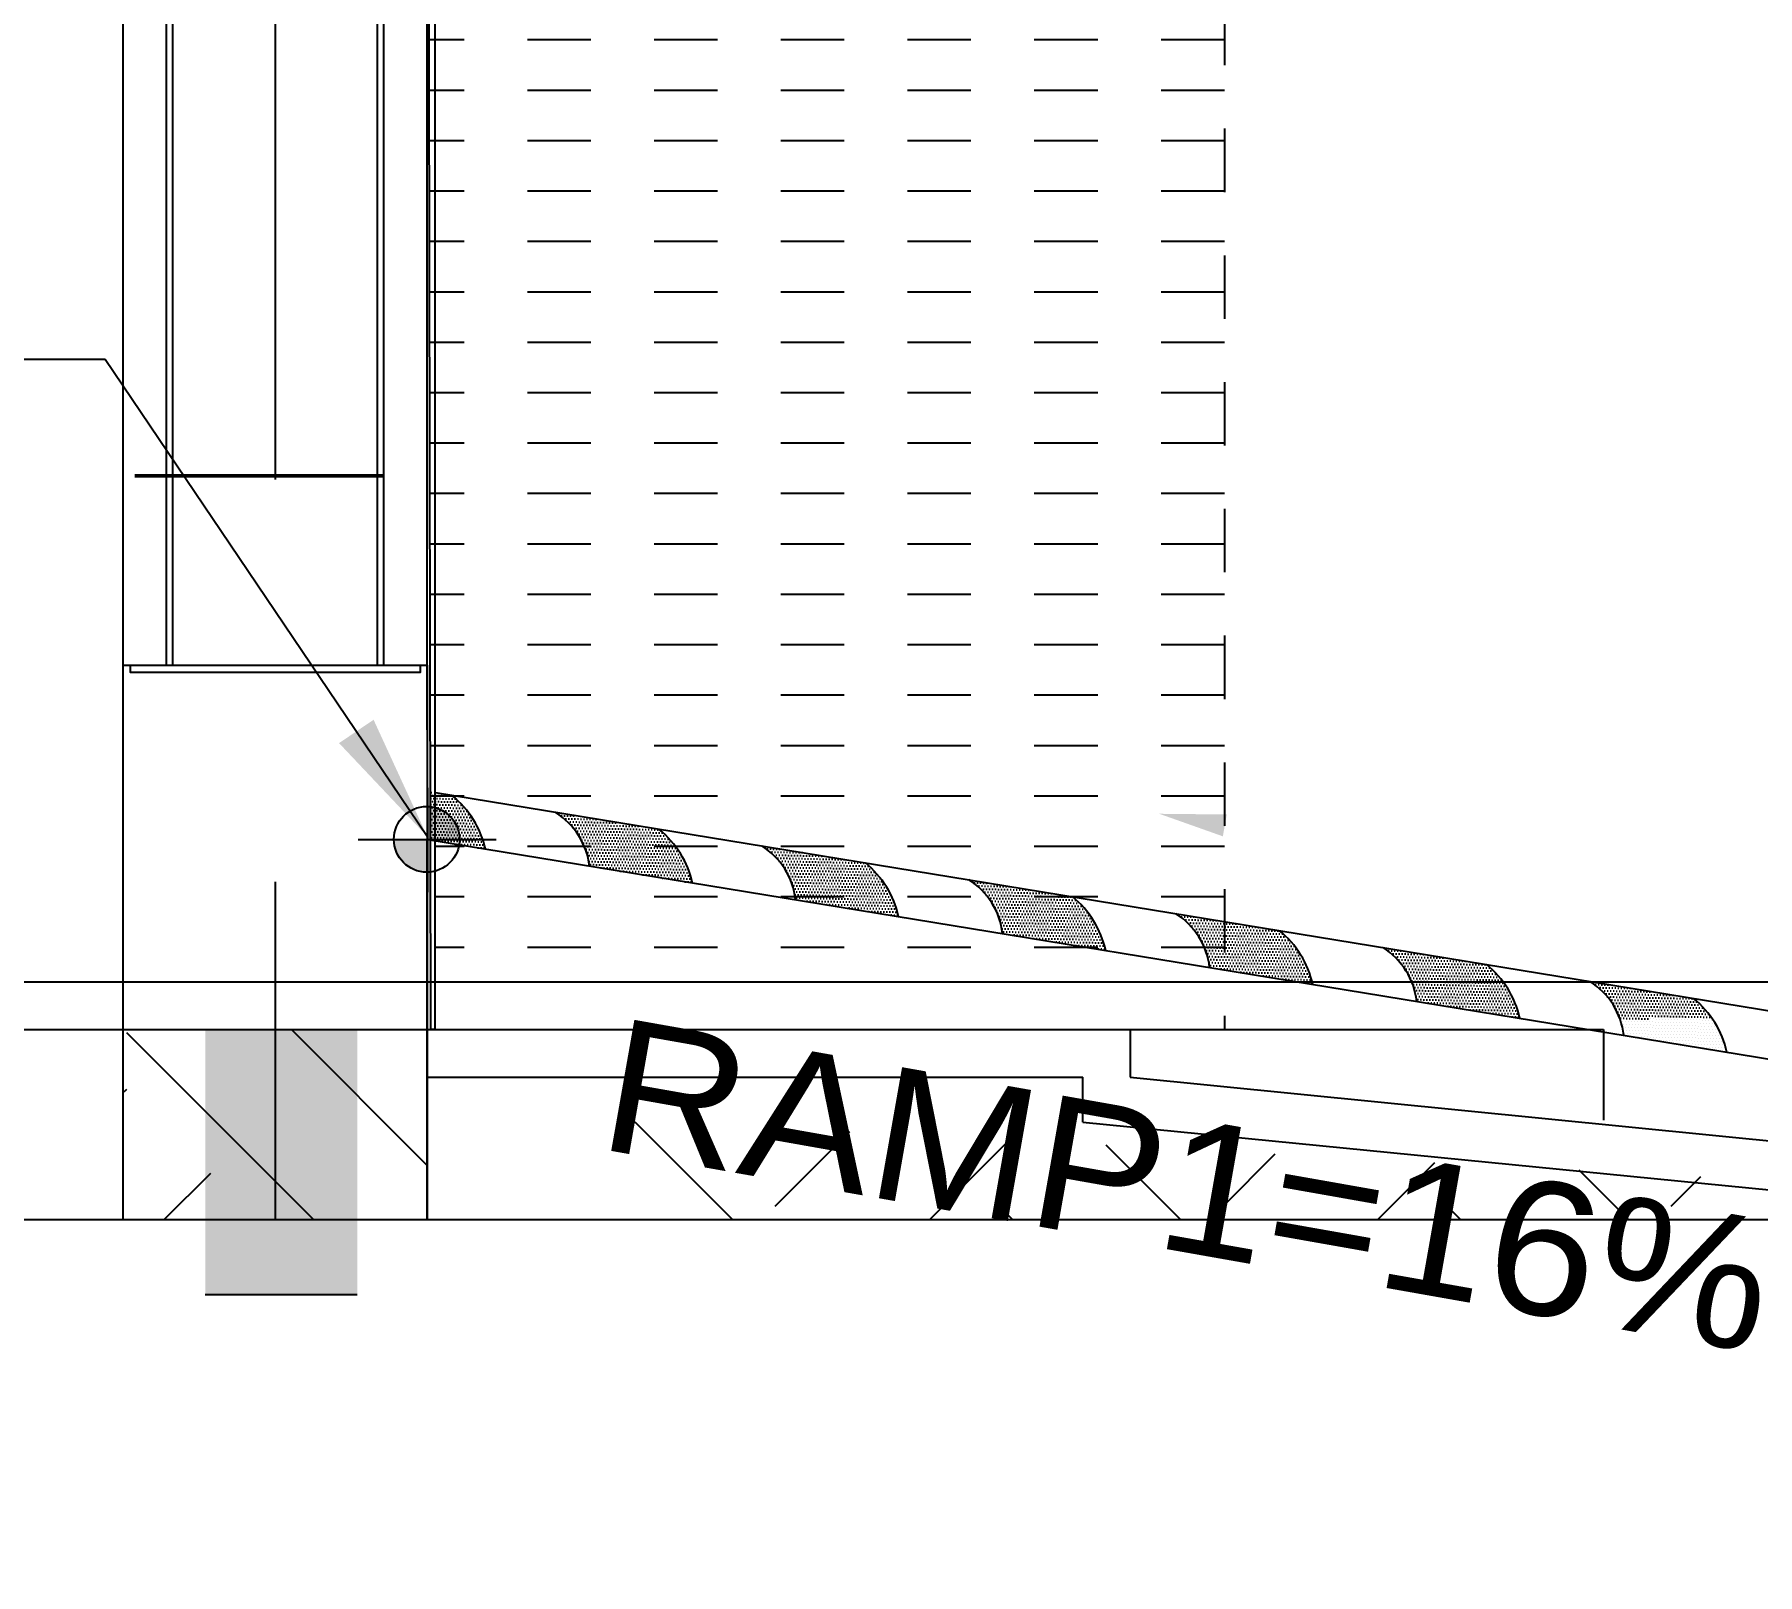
# Model space of a CAD drawing. Header units: millimetres. Extents: x 2148 to 2681, y 758 to 986.
# Drawn here: x 2238.176 to 2240.895, y 783.967 to 786.397 of the extents above; entities that cross this region are included whole.
import ezdxf

# ---------------------------------------------------------------- set-up
doc = ezdxf.new("R2010")
doc.units = ezdxf.units.MM
doc.linetypes.add('CENTER2', pattern=[28.575, 19.05, -3.175, 3.175, -3.175])
doc.linetypes.add('HIDDEN', pattern=[0.375, 0.25, -0.125])
for name, color, linetype in [('0.4', 121, 'Continuous'), ('4CO', 4, 'Continuous'), ('D', 1, 'Continuous'), ('ELAYOUT', 4, 'Continuous'), ('HATCH', 8, 'Continuous'), ('Layer1', 5, 'Continuous'), ('S_GRID LINES', 252, 'Continuous')]:
    doc.layers.add(name, color=color, linetype=linetype)
doc.styles.add('ARIALNW', font='ARIALN.TTF')
doc.styles.add('MMTX$0$ESMX$0$X-OPTA1D', font='x-opta1d')
doc.dimstyles.new('DIM 200', dxfattribs={"dimtxt": 0.36, "dimasz": 0.35, "dimexe": 0.1, "dimexo": 0, "dimgap": 0.08, "dimtad": 1, "dimlfac": 2, "dimrnd": 0.005, "dimzin": 1, "dimdsep": 46, "dimtxsty": 'ARIALNW', "dimcen": 0.09, "dimclrd": 6, "dimclre": 6, "dimclrt": 13, "dimadec": 0, "dimazin": 0, "dimtfac": 1, "dimtofl": 0, "dimtmove": 2, "dimatfit": 3, "dimfxl": 1, "dimtolj": 1, "dimtzin": 0, "dimarcsym": 0})

# ---------------------------------------------------------------- blocks, each defined once
blk = doc.blocks.new('*D2229')
at = {"layer": 'D', "color": 6, "lineweight": -2, "ltscale": 0.5, "transparency": 16777216}
for p, q in [((2244.3389, 785.1821), (2244.3389, 785.4621)), ((2238.8264, 784.9021), (2244.4389, 784.9021)), ((2238.8817, 784.5271), (2244.4389, 784.5271)), ((2244.3389, 784.2471), (2244.3389, 783.9671))]:
    blk.add_line(p, q, dxfattribs=at)
at = {"layer": 'D', "color": 6, "ltscale": 0.5, "transparency": 16777216}
for points in [[(2244.2922, 785.1821), (2244.3856, 785.1821), (2244.3389, 784.9021)], [(2244.2922, 784.2471), (2244.3856, 784.2471), (2244.3389, 784.5271)]]:
    blk.add_solid(points, dxfattribs=at)
at = {"layer": 'Defpoints', "color": 0, "ltscale": 0.5, "transparency": 16777216}
for p in [(2238.8264, 784.9021), (2244.3389, 784.9021), (2238.8817, 784.5271)]:
    blk.add_point(p, dxfattribs=at)
at = {"layer": 'D', "color": 13, "ltscale": 0.5, "transparency": 16777216, "insert": (2244.086, 784.6766), "char_height": 0.36, "attachment_point": 5, "rotation": 90, "style": 'ARIALNW'}
blk.add_mtext('\\A1;0.75', dxfattribs=at)
blk = doc.blocks.new('*D2230')
at = {"layer": 'D', "color": 6, "lineweight": -2, "ltscale": 0.5, "transparency": 16777216}
for p, q in [((2238.8264, 786.6521), (2244.4389, 786.6521)), ((2244.3389, 785.1821), (2244.3389, 786.3721)), ((2238.8264, 784.9021), (2244.4389, 784.9021))]:
    blk.add_line(p, q, dxfattribs=at)
at = {"layer": 'D', "color": 6, "ltscale": 0.5, "transparency": 16777216}
for points in [[(2244.2922, 786.3721), (2244.3856, 786.3721), (2244.3389, 786.6521)], [(2244.2922, 785.1821), (2244.3856, 785.1821), (2244.3389, 784.9021)]]:
    blk.add_solid(points, dxfattribs=at)
at = {"layer": 'Defpoints', "color": 0, "ltscale": 0.5, "transparency": 16777216}
for p in [(2238.8264, 786.6521, 0), (2244.3389, 786.6521), (2238.8264, 784.9021)]:
    blk.add_point(p, dxfattribs=at)
at = {"layer": 'D', "color": 13, "ltscale": 0.5, "transparency": 16777216, "insert": (2244.0751, 785.7771), "char_height": 0.36, "attachment_point": 5, "rotation": 90, "style": 'ARIALNW'}
blk.add_mtext('\\A1;3.50', dxfattribs=at)
blk = doc.blocks.new('CROSS')
for points in [[(1929.6605, 1536.4385), (1929.6605, 1536.3102), (1929.7842, 1536.3102, 0.403523)], [(1929.6605, 1536.182), (1929.6605, 1536.3102), (1929.5275, 1536.3102, 0.424985)]]:
    blk.add_hatch(color=2).paths.add_polyline_path(points)
at = {"color": 2}
for p, q in [((1929.6605, 1536.1041), (1929.6605, 1536.5118)), ((1929.3884, 1536.3102), (1929.9274, 1536.3102))]:
    blk.add_line(p, q, dxfattribs=at)
blk.add_circle((1929.6558, 1536.3102), 0.1283, dxfattribs=at)

msp = doc.modelspace()

# ---------------------------------------------------------------- hatches: boundary and pattern name
at = {"layer": 'D'}
h = msp.add_hatch(dxfattribs=at)
h.set_pattern_fill('DOTS', color=256, scale=0.003, angle=-1.2341321, style=0)
h.set_pattern_definition([(358.76586785, (536.591203, -682.9509014), (0.002483272365, 0.004710107873), [0, -0.0047625])])
edge = h.paths.add_edge_path()
edge.add_line((2238.800514, 785.2017009), (2238.8006406, 785.1256814))
edge.add_line((2238.8006406, 785.1256814), (2238.8874923, 785.1114609))
edge.add_ellipse((2238.7392391, 785.0780764), major_axis=(0, 0.1519656), ratio=1, start_angle=-77.3094735, end_angle=-39.0756431)
edge.add_line((2238.8350299, 785.1960494), (2238.800514, 785.2017009))
h = msp.add_hatch(dxfattribs=at)
h.set_pattern_fill('DOTS', color=256, scale=0.003, angle=-1.2341321, style=0)
h.set_pattern_definition([(358.76586785, (536.918034, -683.0044147), (0.002483272365, 0.004710107873), [0, -0.0047625])])
h.paths.add_polyline_path([(2239.1618611, 785.1425362), (2238.9984622, 785.1692901, -0.226428862), (2239.0515703, 785.0845958), (2239.2143234, 785.0579477, 0.168391638)])
h = msp.add_hatch(dxfattribs=at)
h.set_pattern_fill('DOTS', color=256, scale=0.003, angle=-1.2341321, style=0)
h.set_pattern_definition([(358.76586785, (537.243258, -683.0568896), (0.002483272365, 0.004710107873), [0, -0.0047625])])
h.paths.add_polyline_path([(2239.4870851, 785.0900612), (2239.3236862, 785.1168151, -0.226428862), (2239.3767944, 785.0321209), (2239.5395475, 785.0054727, 0.168391638)])
h = msp.add_hatch(dxfattribs=at)
h.set_pattern_fill('DOTS', color=256, scale=0.003, angle=-1.2341321, style=0)
h.set_pattern_definition([(358.76586785, (537.570089, -683.110403), (0.002483272365, 0.004710107873), [0, -0.0047625])])
h.paths.add_polyline_path([(2239.8139163, 785.036548), (2239.6505174, 785.0633019, -0.226428862), (2239.7036255, 784.9786076), (2239.8663786, 784.9519595, 0.168391638)])
h = msp.add_hatch(dxfattribs=at)
h.set_pattern_fill('DOTS', color=256, scale=0.003, angle=-1.2341321, style=0)
h.set_pattern_definition([(358.76586785, (537.89692, -683.163916), (0.002483272365, 0.004710107873), [0, -0.0047625])])
h.paths.add_polyline_path([(2240.1407474, 784.9830347), (2239.9773485, 785.0097886, -0.226428862), (2240.0304566, 784.9250944), (2240.1932097, 784.8984462, 0.168391638)])
h = msp.add_hatch(dxfattribs=at)
h.set_pattern_fill('DOTS', color=256, scale=0.003, angle=-1.2341321, style=0)
h.set_pattern_definition([(358.76586785, (538.2237513, -683.2174294), (0.002483272365, 0.004710107873), [0, -0.0047625])])
h.paths.add_polyline_path([(2240.4675785, 784.9295215), (2240.3041796, 784.9562754, -0.226428862), (2240.3572877, 784.8715811), (2240.5200408, 784.844933, 0.168391638)])
h = msp.add_hatch(dxfattribs=at)
h.set_pattern_fill('DOTS', color=256, scale=0.003, angle=-1.2341321, style=0)
h.set_pattern_definition([(358.76586785, (538.5505824, -683.2709426), (0.002483272365, 0.004710107873), [0, -0.0047625])])
h.paths.add_polyline_path([(2240.7944096, 784.8760082), (2240.6310107, 784.9027621, -0.226428862), (2240.6841189, 784.8180679), (2240.8468719, 784.7914197, 0.168391638)])
at = {"layer": 'D', "ltscale": 0.5}
h = msp.add_hatch(dxfattribs=at)
h.set_pattern_fill('EARTH', color=256, scale=2, angle=45, style=0)
h.set_pattern_definition([(45, (81821.6866, 3536.88075), (6e-17, 0.7071067812), [0.5, -0.5]), (45, (81821.55404, 3537.01333), (6e-17, 0.7071067812), [0.5, -0.5]), (45, (81821.42145, 3537.1459), (6e-17, 0.7071067812), [0.5, -0.5]), (135, (81821.42145, 3537.2343), (-0.7071067812, 1e-16), [0.5, -0.5]), (135, (81821.55404, 3537.3669), (-0.7071067812, 1e-16), [0.5, -0.5]), (135, (81821.6866, 3537.49947), (-0.7071067812, 1e-16), [0.5, -0.5])])
h.paths.add_polyline_path([(2238.7955822, 784.5271405), (2238.7955822, 784.8271405), (2238.3152683, 784.8271405), (2238.3152683, 784.5271405)])
h = msp.add_hatch(dxfattribs=at)
h.set_pattern_fill('EARTH', color=256, scale=2, angle=45, style=0)
h.set_pattern_definition([(45, (80699.3381, 3478.49216), (6e-17, 0.7071067812), [0.5, -0.5]), (45, (80699.2055, 3478.62474), (6e-17, 0.7071067812), [0.5, -0.5]), (45, (80699.07293, 3478.7573), (6e-17, 0.7071067812), [0.5, -0.5]), (135, (80699.07293, 3478.8457), (-0.7071067812, 1e-16), [0.5, -0.5]), (135, (80699.2055, 3478.9783), (-0.7071067812, 1e-16), [0.5, -0.5]), (135, (80699.3381, 3479.1109), (-0.7071067812, 1e-16), [0.5, -0.5])])
h.paths.add_polyline_path([(2239.1831041, 784.6810238), (2239.1831041, 784.7521584), (2239.1097424, 784.7521584), (2239.1097424, 784.5271405), (2242.0898918, 784.5271405)])
at = {"layer": 'ELAYOUT', "linetype": 'ByBlock', "ltscale": 0.5}
msp.add_hatch(color=256, dxfattribs=at).paths.add_polyline_path([(2238.6851156, 784.8283433), (2238.4451156, 784.8283433), (2238.4451156, 784.4083433), (2238.6851156, 784.4083433)])

# ---------------------------------------------------------------- linework, layer by layer
at = {"ltscale": 0.05}
msp.add_line((2238.7955822, 785.2999293, 0), (2238.7955822, 788.162596, 0.0000001), dxfattribs=at)
at = {"linetype": 'HIDDEN', "ltscale": 0.3}
for p, q in [((2240.0537578, 786.4485445, 0.0000001), (2240.0537578, 784.8271584, 0.0000001)), ((2240.0537578, 786.3885041, 0.0000001), (2238.7984952, 786.3885041, 0.0000001)), ((2240.0537578, 786.3089587, 0.0000001), (2238.7986278, 786.3089587, 0.0000001)), ((2240.0537578, 786.2294132, 0.0000001), (2238.7987603, 786.2294132, 0.0000001)), ((2240.0537578, 786.1498677, 0.0000001), (2238.7988928, 786.1498677, 0.0000001)), ((2240.0537578, 786.0703223, 0.0000001), (2238.7990253, 786.0703223, 0.0000001)), ((2240.0537578, 785.9907768, 0.0000001), (2238.7991578, 785.9907768, 0.0000001)), ((2240.0537578, 785.9112314, 0.0000001), (2238.7992903, 785.9112314, 0.0000001)), ((2240.0537578, 785.8316859, 0.0000001), (2238.7994228, 785.8316859, 0.0000001)), ((2240.0537578, 785.7521405, 0.0000001), (2238.7995554, 785.7521405, 0.0000001)), ((2240.0537578, 785.672595, 0.0000001), (2238.7996879, 785.672595, 0.0000001)), ((2240.0537578, 785.5930496, 0.0000001), (2238.7998204, 785.5930496, 0.0000001)), ((2240.0537578, 785.5135041, 0.0000001), (2238.7999529, 785.5135041, 0.0000001)), ((2240.0537578, 785.4339587, 0.0000001), (2238.8000854, 785.4339587, 0.0000001)), ((2240.0537578, 785.3544132, 0.0000001), (2238.8002179, 785.3544132, 0.0000001)), ((2240.0537578, 785.2748677, 0.0000001), (2238.8003504, 785.2748677, 0.0000001)), ((2240.0537578, 785.1953223, 0.0000001), (2238.800483, 785.1953223, 0.0000001)), ((2240.0537578, 785.1157768, 0.0000001), (2238.8076799, 785.1157768, 0.0000001)), ((2240.0537578, 785.0362314, 0.0000001), (2238.8076799, 785.0362314, 0.0000001)), ((2240.0537578, 784.9566859, 0.0000001), (2238.8076799, 784.9566859, 0.0000001))]:
    msp.add_line(p, q, dxfattribs=at)
at = {"color": 6, "ltscale": 0.05}
msp.add_solid([(2240.0574322, 785.1663798, 0.0000001), (2240.0513248, 785.1319168, 0.0000001), (2239.9509895, 785.1674707, 0.0000001)], dxfattribs=at)
at = {"layer": '0.4', "color": 4, "ltscale": 0.5}
msp.add_line((2238.7964639, 785.1271405, 0), (2242.7559866, 784.4788335, 0.0000001), dxfattribs=at)
at = {"layer": '4CO', "ltscale": 0.5}
for p, q in [((2238.3152683, 785.4021405, 0), (2238.3152683, 784.5271405, 0)), ((2238.7955822, 785.4021405, 0), (2238.7955822, 784.5271405, 0)), ((2224.3221765, 784.5271405, 0), (2244.8609547, 784.5271405, 0.0000001))]:
    msp.add_line(p, q, dxfattribs=at)
at = {"layer": 'D', "color": 3, "ltscale": 0.5}
for p, q in [((2238.7172252, 785.4021405, 0.0000001), (2238.7172252, 793.9083459, 0.0000001)), ((2238.7272252, 785.4021405, 0.0000001), (2238.7272252, 793.9083459, 0.0000001)), ((2238.3842455, 785.4021405, 0.0000001), (2238.3842455, 789.0577821, 0.0000001)), ((2238.3942455, 785.4021405, 0.0000001), (2238.3942455, 789.0589432, 0.0000001))]:
    msp.add_line(p, q, dxfattribs=at)
at = {"layer": 'D', "ltscale": 0.5}
for p, q in [((2238.7272252, 785.6991405, 0.0000001), (2238.3342333, 785.6991405, 0.0000001)), ((2238.3152683, 785.4021405, 0), (2238.7955797, 785.4021405, 0)), ((2238.3155797, 785.4021405, 0.0000001), (2238.795891, 785.4021405, 0.0000001)), ((2224.3221765, 784.9021405, 0.0000001), (2238.826382, 784.9021405, 0.0000001)), ((2224.3221765, 784.8271405, 0.0000001), (2238.8306417, 784.8271405, 0.0000001)), ((2238.8290034, 784.8271584, 0.0000001), (2239.9051412, 784.8271584, 0.0000001)), ((2239.9051412, 784.8271584, 0.0000001), (2239.9051412, 784.7521584, 0.0000001)), ((2238.7955822, 784.7521584, 0.0000001), (2239.8301412, 784.7521584, 0.0000001)), ((2239.8301412, 784.6810238, 0.0000001), (2239.8301412, 784.7521584, 0.0000001)), ((2239.9051412, 784.7521584, 0.0000001), (2242.1557376, 784.5271405, 0.0000001)), ((2239.8301412, 784.6810238, 0.0000001), (2242.1517727, 784.4522453, 0.0000001))]:
    msp.add_line(p, q, dxfattribs=at)
at = {"layer": 'D'}
for p, q in [((2238.7955822, 784.5271405, 0), (2238.7955822, 785.1271405, 0)), ((2239.9051412, 784.8271584, 0.0000001), (2240.652017, 784.8271584, 0.0000001)), ((2240.652017, 784.8271584, 0.0000001), (2240.652017, 784.6842736, 0.0000001))]:
    msp.add_line(p, q, dxfattribs=at)
at = {"layer": 'D', "color": 3, "ltscale": 0.5, "elevation": 0.0000001}
msp.add_lwpolyline([(2238.3273334, 785.4021405), (2238.7843997, 785.4021405), (2238.7843997, 785.3902354), (2238.3273334, 785.3902354)], close=True, dxfattribs=at)
at = {"layer": 'D'}
for centre, radius, start, end in [((2238.7392391, 785.0780764, -0.0000012), 0.1519656, 12.6905265, 50.9243569), ((2238.9362996, 785.0713126, -0.0000012), 0.1160335, 6.5734929, 57.606623), ((2239.0660702, 785.0245631, -0.0000012), 0.1519656, 12.6905265, 50.9243569), ((2239.2615237, 785.0188376, -0.0000012), 0.1160335, 6.5734929, 57.606623), ((2239.3912943, 784.9720882, -0.0000012), 0.1519656, 12.6905265, 50.9243569), ((2239.5883548, 784.9653244, -0.0000012), 0.1160335, 6.5734929, 57.606623), ((2239.7181254, 784.9185749, -0.0000012), 0.1519656, 12.6905265, 50.9243569), ((2239.915186, 784.9118111, -0.0000012), 0.1160335, 6.5734929, 57.606623), ((2240.0449565, 784.8650617, -0.0000012), 0.1519656, 12.6905265, 50.9243569), ((2240.2420171, 784.8582979, -0.0000012), 0.1160335, 6.5734929, 57.606623), ((2240.3717876, 784.8115484, -0.0000012), 0.1519656, 12.6905265, 50.9243569), ((2240.5688482, 784.8047846, -0.0000012), 0.1160335, 6.5734929, 57.606623), ((2240.6986187, 784.7580352, -0.0000012), 0.1519656, 12.6905265, 50.9243569)]:
    msp.add_arc(centre, radius, start, end, dxfattribs=at)
at = {"layer": 'ELAYOUT', "linetype": 'ByBlock', "ltscale": 0.5}
msp.add_line((2238.6851156, 784.4083433, 0), (2238.4451156, 784.4083433, 0), dxfattribs=at)
at = {"layer": 'HATCH', "linetype": 'ByBlock', "ltscale": 0.5}
msp.add_line((2238.3155797, 785.4021405, 0), (2238.3155797, 793.9083459, 0), dxfattribs=at)
at = {"layer": 'HATCH', "ltscale": 0.5}
msp.add_line((2238.3342333, 785.7021405, 0.0000001), (2238.7272252, 785.7021405, 0.0000001), dxfattribs=at)
at = {"layer": 'Layer1', "ltscale": 0.5}
msp.add_line((2238.3942455, 785.7021405, -0.0000001), (2238.7272252, 785.7021405, 0.0000001), dxfattribs=at)
at = {"layer": 'Layer1', "ltscale": 0.05, "elevation": 0.0000001}
msp.add_lwpolyline([(2238.8076799, 784.8271584), (2238.8011379, 784.8271584), (2238.7955822, 788.1621025), (2238.8076799, 788.1622728)], close=True, dxfattribs=at)
at = {"layer": 'S_GRID LINES', "linetype": 'CENTER2', "ltscale": 0.2}
for p, q in [((2238.5557376, 795.2198509, 0.0000001), (2238.5557376, 784.5271405, 0.0000001)), ((2238.8085825, 785.2011549, 0), (2242.1338673, 784.656694, 0.0000001))]:
    msp.add_line(p, q, dxfattribs=at)

# ---------------------------------------------------------------- block references
at = {"layer": 'D', "xscale": 0.4043520000001308, "yscale": 0.4043520000001308, "zscale": 0.4043520000001308}
msp.add_blockref('CROSS', (1458.5345484, 163.9170285, 0), dxfattribs=at)

# ---------------------------------------------------------------- texts
at = {"color": 2, "style": 'MMTX$0$ESMX$0$X-OPTA1D', "width": 1.1}
msp.add_text('RAMP1=16%%% SLOPE', height=0.21, rotation=349.9749947, dxfattribs=at).set_placement((2239.0609616, 784.6399743, 0))

# ---------------------------------------------------------------- dimensions: what is measured, and where the dimension line sits
at = {"layer": 'D', "ltscale": 0.5}
dim = msp.add_linear_dim(base=(2244.338891, 786.6521405, 0.0000001), p1=(2238.826382, 784.9021405, 0.0000001), p2=(2238.826382, 786.6521405, 0), angle=90, dimstyle='DIM 200', override={"dimasz": 0.28, "dimfxl": 0.18}, dxfattribs=at)
dim.commit()
dim.dimension.update_dxf_attribs({"geometry": '*D2230', "text_midpoint": (2244.0750847, 785.7771405, 0.0000001)})
dim = msp.add_linear_dim(base=(2244.338891, 784.9021405, 0.0000001), p1=(2238.8817253, 784.5271405, 0.0000001), p2=(2238.826382, 784.9021405, 0.0000001), angle=90, dimstyle='DIM 200', override={"dimasz": 0.28, "dimfxl": 0.18}, dxfattribs=at)
dim.commit()
dim.dimension.update_dxf_attribs({"geometry": '*D2229', "text_midpoint": (2244.0859853, 784.676599, 0.0000001), "dimtype": 160})

# ---------------------------------------------------------------- leaders
at = {"layer": 'D'}
msp.add_leader([(2238.7955822, 785.1316963, 0), (2238.287263, 785.8840519, 0), (2237.565668, 785.8840519, 0)], dimstyle='DIM 200', override={"dimasz": 0.2, "dimgap": 0.08, "dimtad": 0, "dimfxl": 0.03}, dxfattribs=at)

doc.saveas('drawing.dxf')
